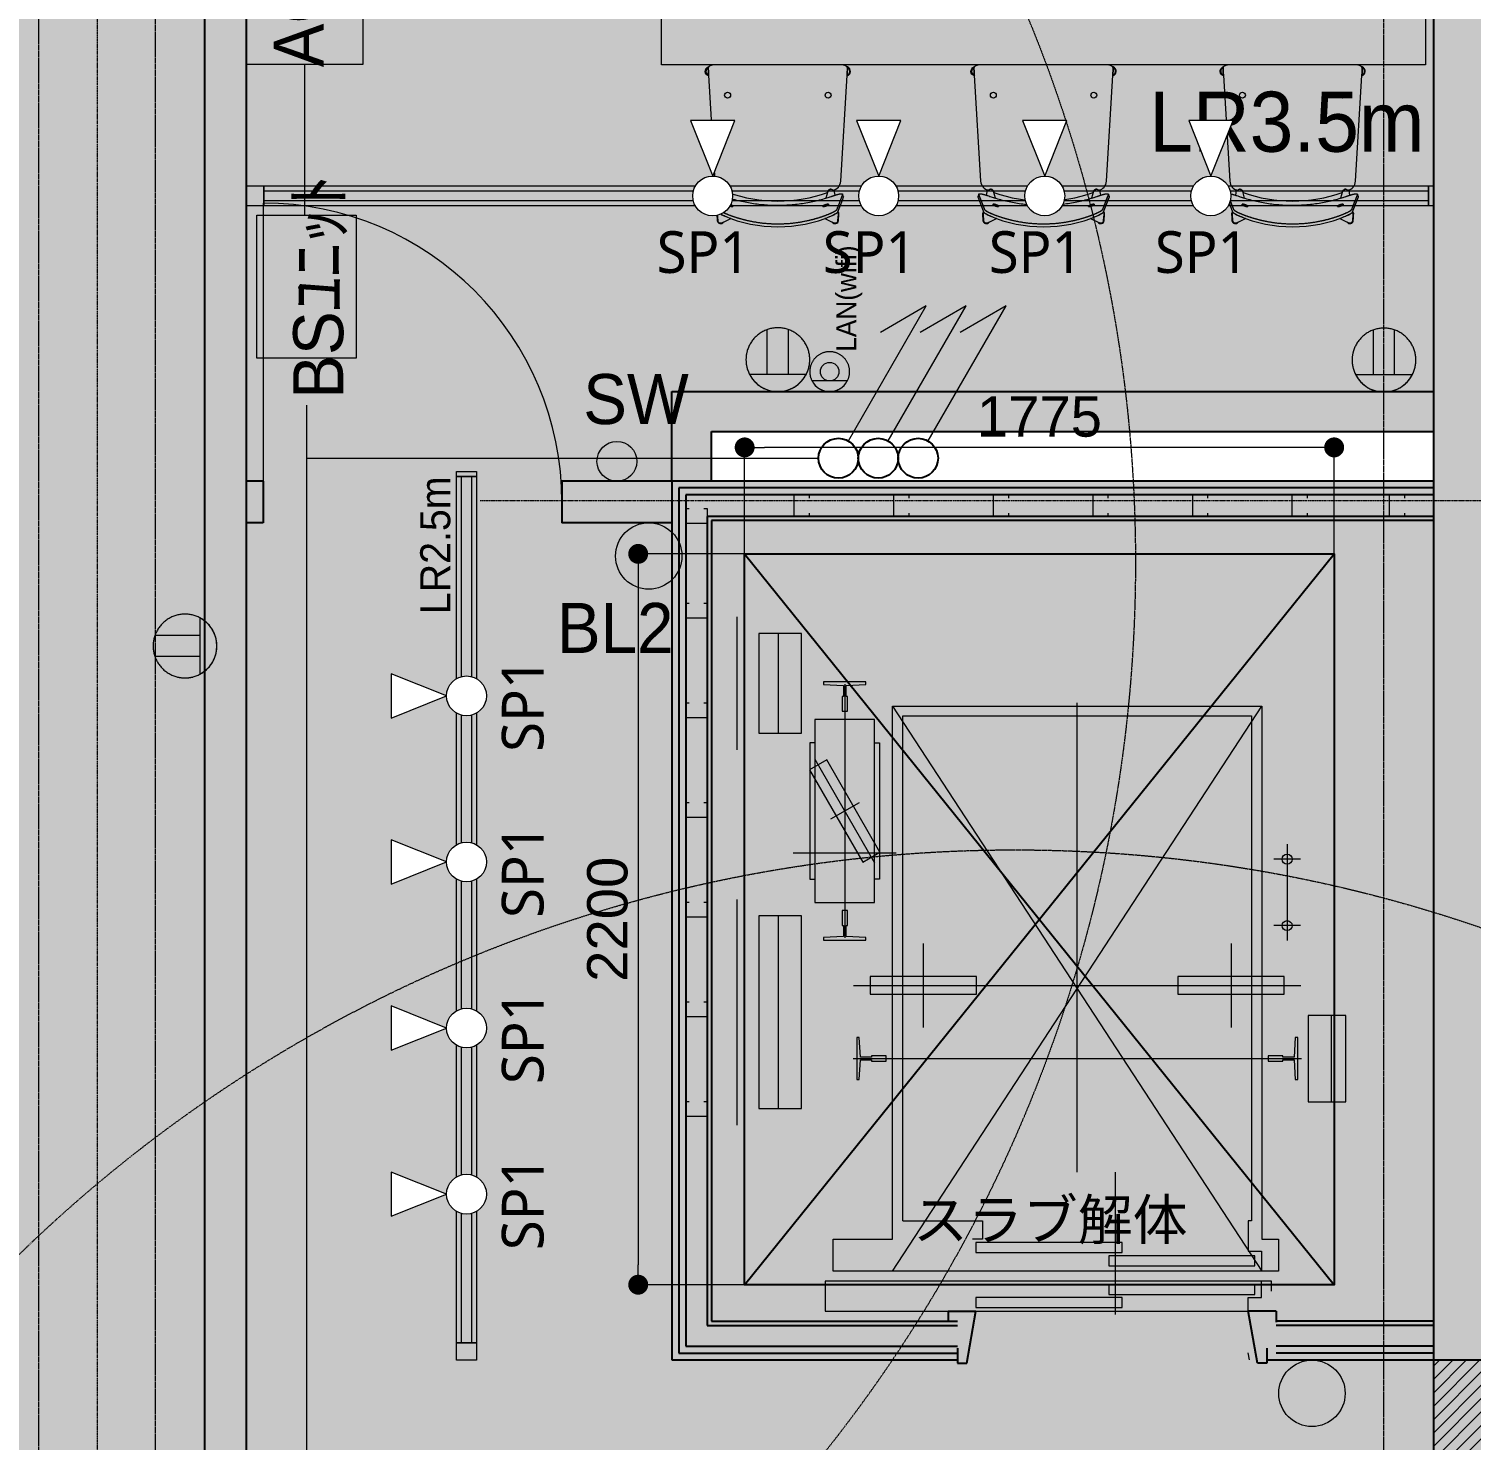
# Model space of a CAD drawing. Header units: millimetres. Extents: x -376000 to 292178, y -193032 to 188048.
# Drawn here: x -107236 to -102893, y 64933 to 69181 of the extents above; entities that cross this region are included whole.
import ezdxf

# ---------------------------------------------------------------- set-up
doc = ezdxf.new("R2010")
doc.units = ezdxf.units.MM
doc.header["$PDMODE"] = 1
doc.header["$PDSIZE"] = -2
for name, pattern in [('VW-01 短破線', [2.116125, 1.058062, -1.058062]), ('ラインタイプ-1', [2.116531, 1.058062, -1.058469]), ('ラインタイプ-28', [1.058161, 0.705383, -0.352778]), ('ラインタイプ-6', [5.291531, 3.175, -1.058062, 0.352704, -0.705764])]:
    doc.linetypes.add(name, pattern=pattern)
for name, color, linetype, lineweight in [('00_一般', 7, 'Continuous', 5), ('07_文字・記号', 7, 'Continuous', 9), ('_塗（エリア） (2D)', 7, 'Continuous', 5), ('_塗（壁） (2D)', 7, 'Continuous', 5), ('_天井プロット (2D)', 7, 'Continuous', 5), ('_平面図(既存部) (2D)', 7, 'Continuous', 5), ('_平面図（新設） (2D)', 7, 'Continuous', 5), ('_梁 (2D)', 7, 'Continuous', 5), ('_給排水ガス (2D)', 7, 'Continuous', 5), ('_解体部 (2D)', 7, 'Continuous', 5), ('一般', 7, 'Continuous', 5), ('寸法', 7, 'Continuous', 5)]:
    doc.layers.add(name, color=color, linetype=linetype, lineweight=lineweight)
for name, color, linetype, lineweight, true_color in [('02_0.25', 1, 'Continuous', 25, 0xff0000), ('03_0.15', 7, 'Continuous', 15, 0x990099), ('04_0.10', 7, 'Continuous', 9, 0x0099ff), ('05_0.05点線', 9, 'ラインタイプ-28', 5, 0x808080), ('06一点鎖線', 7, 'ラインタイプ-6', 9, 0x9999ff), ('08_ハッチ・色', 7, 'Continuous', 5, 0x888888), ('什器', 1, 'Continuous', 5, 0xff0000)]:
    doc.layers.add(name, color=color, linetype=linetype, lineweight=lineweight, true_color=true_color)
doc.styles.add('Helvetica', font='')
doc.styles.add('Hiragino Sans W3', font='', dxfattribs={"bigfont": 'Hiragino Sans W3'})
doc.styles.add('Yu Gothic UI (bold)', font='Yu Gothic UI.ttf')
doc.styles.add('ＭＳ Ｐゴシック', font='MS PGothic.ttf')
doc.styles.get('Helvetica').set_extended_font_data('Helvetica')
doc.styles.get('Hiragino Sans W3').set_extended_font_data('Hiragino Sans W3')
doc.dimstyles.new('RGT', dxfattribs={"dimtxt": 161.781684, "dimasz": 0.999939, "dimexe": 0, "dimexo": 1, "dimgap": 0.5, "dimtad": 1, "dimdsep": 46, "dimtxsty": 'Hiragino Sans W3', "dimblk": 'DOT', "dimblk1": 'DOT', "dimblk2": 'DOT', "dimcen": 0, "dimazin": 0, "dimtfac": 1, "dimtix": 1, "dimtmove": 0, "dimatfit": 0, "dimldrblk": 'VW_FILLEDARROW', "dimfxl": 1, "dimfrac": 2, "dimtolj": 1, "dimarcsym": 0})

# ---------------------------------------------------------------- blocks, each defined once
blk = doc.blocks.new('給排水ガス (2D)')
at = {"layer": '02_0.25'}
for centre in [(-104798, 67889), (-104678, 67889), (-104558, 67889)]:
    blk.add_circle(centre, 60, dxfattribs=at)
at = {"layer": '04_0.10'}
for p, q in [((-104768, 67941), (-104533.3, 68347.6)), ((-104533.3, 68347.6), (-104671.6, 68267.7)), ((-104648, 67941), (-104413.3, 68347.6)), ((-104413.3, 68347.6), (-104551.6, 68267.7)), ((-104528, 67941), (-104293.3, 68347.6)), ((-104293.3, 68347.6), (-104431.6, 68267.7))]:
    blk.add_line(p, q, dxfattribs=at)
at = {"layer": '07_文字・記号', "color": 5, "lineweight": 18, "true_color": 0x0000ff}
for p, q in [((-106405.2, 69074.2), (-106405.2, 68620.3)), ((-106399.5, 68048.2), (-106399.5, 63461.8)), ((-106399.5, 68048.2), (-106399.5, 63461.8)), ((-106399.5, 67889), (-104858, 67889))]:
    blk.add_line(p, q, dxfattribs=at)
blk = doc.blocks.new('塗（エリア） (2D)')
at = {"layer": '08_ハッチ・色', "linetype": 'Continuous', "lineweight": 0, "true_color": 0x98d8ff, "transparency": 33554559}
blk.add_hatch(color=141, dxfattribs=at).paths.add_polyline_path([(-110968.1, 71073.6), (-106642.7, 71073.6), (-106642.7, 63568.6), (-110968.1, 63568.6)])
at = {"layer": '08_ハッチ・色', "linetype": 'Continuous', "lineweight": 0, "true_color": 0x74ff63, "transparency": 33554559}
blk.add_hatch(color=91, dxfattribs=at).paths.add_polyline_path([(-106642.7, 67761.5), (-106642.7, 71073.6), (-102930.2, 71073.6), (-102930.2, 68029.5), (-105239.7, 68029.5), (-105240, 67761.5)])
at = {"layer": '08_ハッチ・色', "linetype": 'Continuous', "lineweight": 0, "true_color": 0xbbbbbb, "transparency": 33554559}
for points in [[(-102930.2, 71048.6), (-99930.2, 71048.6), (-99930.2, 65248.6), (-102930.2, 65248.6)], [(-105240, 67761.5), (-102930.2, 67761.5), (-102930.2, 65248.6), (-105240, 65248.6)]]:
    blk.add_hatch(color=9, dxfattribs=at).paths.add_polyline_path(points)
at = {"layer": '08_ハッチ・色', "linetype": 'Continuous', "lineweight": 0, "true_color": 0xd9d2ae, "transparency": 33554559}
blk.add_hatch(color=9, dxfattribs=at).paths.add_polyline_path([(-126530.2, 63586.1), (-126530.2, 63586.1), (-126530.2, 65248.6), (-124930.2, 65248.6), (-124930.2, 63568.6), (-106642.7, 63568.6), (-106642.7, 67761.5), (-105240, 67761.5), (-105240, 65248.6), (-101330.2, 65248.6), (-99930.2, 65248.6), (-99930.2, 63448.6), (-99930.2, 61723.6), (-126530.2, 61723.6)])
blk = doc.blocks.new('グループ-290')
at = {"layer": '08_ハッチ・色', "color": 160}
for points in [[(-103005.2, 67819.5), (-105299.7, 67819.5), (-103005.2, 67701), (-105299.7, 67701)], [(-105299.7, 67701), (-105299.7, 65291), (-105180.2, 67701), (-105180.2, 65291)], [(-104413.8, 65175), (-105296.2, 65175), (-104385, 65291), (-105296.2, 65291)], [(-103535.6, 65174.6), (-103005.2, 65174), (-103560.8, 65291.5), (-103005.2, 65290.9)]]:
    blk.add_solid(points, dxfattribs=at)
blk = doc.blocks.new('塗（壁） (2D)')
at = {"layer": '02_0.25', "linetype": 'Continuous', "lineweight": 0, "true_color": 0xaaaaaa}
blk.add_hatch(color=253, dxfattribs=at).paths.add_polyline_path([(-104185.3, 70973.6), (-104185.2, 71173.6), (-102455.2, 71173.6), (-102455.2, 70713.6), (-102855.2, 70313.6), (-102855.2, 65173.6), (-103005.2, 65173.6), (-103005.2, 70973.6)])
at = {"layer": '08_ハッチ・色', "linetype": 'Continuous', "lineweight": 0}
blk.add_hatch(color=120, dxfattribs=at).paths.add_polyline_path([(-106705.2, 70973.6), (-106580.2, 70973.6), (-106580.2, 63523.6), (-106705.2, 63523.6)])
at = {"layer": '08_ハッチ・色', "color": 141}
for points in [[(-105299.7, 67819.5), (-105179.7, 67819.5), (-105299.7, 68089.5), (-105179.7, 68089.5)], [(-105180.2, 68089.5), (-105180.2, 67969.5), (-103005.2, 68089.5), (-103005.2, 67969.5)], [(-106530.2, 67694.5), (-106530.2, 67819.5), (-106580.2, 67694.5), (-106580.2, 67819.5)], [(-105299.7, 67694.5), (-105299.7, 67819.5), (-105630.2, 67694.5), (-105630.2, 67819.5)]]:
    blk.add_solid(points, dxfattribs=at)
at = {"layer": '08_ハッチ・色', "color": 7}
blk.add_blockref('グループ-290', (0, 0), dxfattribs=at)
blk = doc.blocks.new('平面図(既存部) (2D)')
at = {"layer": '02_0.25'}
for p, q in [((-103005.237, 65173.559), (-103005.237, 70973.559)), ((-102855.237, 65173.559), (-103005.237, 65173.559))]:
    blk.add_line(p, q, dxfattribs=at)
at = {"layer": '06一点鎖線'}
blk.add_line((-107030.237, 72935.684), (-107030.237, 54935.684), dxfattribs=at)
blk = doc.blocks.new('_Dot')
at = {"color": 0, "linetype": 'ByBlock', "lineweight": -2}
blk.add_line((-0.5, 0), (-1, 0), dxfattribs=at)
at = {"color": 0, "linetype": 'ByBlock', "const_width": 0.5}
blk.add_lwpolyline([(-0.25, 0, 1), (0.25, 0, 1)], format="xyb", close=True, dxfattribs=at)
blk = doc.blocks.new('*D251')
at = {"layer": 'Defpoints', "color": 0}
for p in [(-105080.2, 67921.5), (-105080.2, 67601), (-103305.2, 67601)]:
    blk.add_point(p, dxfattribs=at)
at = {"layer": '寸法', "color": 0, "lineweight": -2}
for p, q in [((-105080.2, 67602), (-105080.2, 67921.5)), ((-103365.2, 67921.5), (-105020.2, 67921.5)), ((-103305.2, 67602), (-103305.2, 67921.5))]:
    blk.add_line(p, q, dxfattribs=at)
at = {"layer": '寸法', "color": 0, "lineweight": -2, "xscale": 59.99633789062499, "yscale": 59.99633789062499, "zscale": 59.99633789062499, "rotation": 180}
blk.add_blockref('_Dot', (-105080.2, 67921.5), dxfattribs=at)
at = {"layer": '寸法', "color": 0, "lineweight": -2, "xscale": 59.99633789062499, "yscale": 59.99633789062499, "zscale": 59.99633789062499}
blk.add_blockref('_Dot', (-103305.2, 67921.5), dxfattribs=at)
at = {"layer": '寸法', "color": 0, "insert": (-104192.7, 68013.6), "char_height": 121.27, "attachment_point": 5, "style": 'Helvetica'}
blk.add_mtext('\\A1;1775', dxfattribs=at)
blk = doc.blocks.new('VW_FILLEDARROW')
at = {"color": 0, "linetype": 'Continuous', "lineweight": 5, "transparency": 16777216, "flags": 128}
blk.add_lwpolyline([(-161.333, 43.229), (0, 0), (-161.333, -43.229)], close=True, dxfattribs=at)
blk = doc.blocks.new('*D252')
at = {"layer": 'Defpoints', "color": 0}
for p in [(-105080.2, 67601), (-105400.7, 65401), (-105080.2, 65401)]:
    blk.add_point(p, dxfattribs=at)
at = {"layer": '寸法', "color": 0, "lineweight": -2}
for p, q in [((-105081.2, 67601), (-105400.7, 67601)), ((-105400.7, 67541), (-105400.7, 65461)), ((-105081.2, 65401), (-105400.7, 65401))]:
    blk.add_line(p, q, dxfattribs=at)
at = {"layer": '寸法', "color": 0, "lineweight": -2, "xscale": 59.99633789062499, "yscale": 59.99633789062499, "zscale": 59.99633789062499}
for p, rotation in [((-105400.7, 67601), 90), ((-105400.7, 65401), 270)]:
    blk.add_blockref('_Dot', p, dxfattribs=dict(at, rotation=rotation))
at = {"layer": '寸法', "color": 0, "insert": (-105493, 66501), "char_height": 121.27, "attachment_point": 5, "rotation": 90, "style": 'Helvetica'}
blk.add_mtext('\\A1;2200', dxfattribs=at)
blk = doc.blocks.new('グループ-474')
at = {"layer": '04_0.10'}
blk.add_line((-106530.2, 68657), (-106530.2, 67757), dxfattribs=at)
blk.add_arc((-106530.2, 67757), 900, 0, 90, dxfattribs=at)
blk = doc.blocks.new('グループ-475')
at = {"layer": '04_0.10', "flags": 128}
for points in [[(161.6, 207.9, 0.200076), (-161.6, 207.9, 0.023991), (-171.9, 202.9), (-171.9, 202.9, 0.061295), (-178.8, 197.9), (-178.8, 197.9, 0.12459), (-180.6, 195.1), (-194.2, 160.6), (-198.1, 150.5, 0.182214), (-198.1, 149.3), (-195.1, 142.8), (-178.2, 185.9), (-177.1, 188.7, -0.078146), (-176.2, 190.1, -0.04244), (-174.4, 191.8, -0.02741), (-171.4, 194.1, -0.022324), (-167, 196.7, -0.014304), (-163, 198.7, -0.01212), (-157.6, 201, -0.02333), (-120.7, 214.3, -0.02527), (-79.8, 224.6, -0.050548), (0, 232.4), (0, 232.4), (0, 232.4, -0.050548), (79.8, 224.6, -0.02527), (120.7, 214.3, -0.02333), (157.6, 201, -0.01212), (163, 198.7, -0.014304), (167, 196.7, -0.022324), (171.4, 194.1, -0.02741), (174.4, 191.8, -0.04244), (176.2, 190.1, -0.078146), (177.1, 188.7), (178.2, 185.9), (195.1, 142.8), (198.1, 149.3, 0.182214), (198.1, 150.5), (194.2, 160.6), (180.6, 195.1, 0.12459), (178.8, 197.9, 0.061295), (171.9, 202.9, 0.023991), (161.6, 207.9)], [(0, -247.5), (184.4, -247.5), (185, -247.5), (186.4, -247.5, 0.047973), (196.4, -246.4, 0.087447), (205.7, -243.3, 0.169024), (209.3, -239.4, 0.113499), (209.6, -235.9, -0.000786), (209, -224.1), (208.5, -216.1), (189.4, 103.4, 0.312257), (166.2, 131.2, -0.291651), (157.2, 127.7, -0.291651), (150.1, 134.4), (149.3, 137.5, 0.084378), (0, 162.9, 0.084378), (-149.3, 137.5), (-150.1, 134.4, -0.291651), (-157.2, 127.7, -0.291651), (-166.2, 131.2, 0.312257), (-189.4, 103.4), (-208.5, -216.1), (-209, -224.1), (-209, -224.1, -0.000786), (-209.6, -235.9), (-209.6, -235.9, 0.113499), (-209.3, -239.4, 0.169024), (-205.7, -243.3, 0.087447), (-196.4, -246.4, 0.047973), (-186.4, -247.5), (-185, -247.5)], [(-160.2, -155.8, -0.414214), (-151.2, -146.8, -0.414214), (-142.3, -155.8, -0.414214), (-151.2, -164.7, -0.414214)], [(142.3, -155.8, -0.414214), (151.2, -146.8, -0.414214), (160.2, -155.8, -0.414214), (151.2, -164.7, -0.414214)]]:
    blk.add_lwpolyline(points, format="xyb", close=True, dxfattribs=at)
at = {"layer": '04_0.10'}
blk.add_rational_spline([(-194.7, 142), (-194.7, 141.9), (-194.6, 141.8), (-194.2, 141.4), (-193.7, 141.3), (-192.7, 141), (-191.6, 141), (-189.8, 141), (-188, 141.2), (-181.3, 142.3), (-174.9, 144.4), (-167.2, 146.8), (-159.6, 149.4), (0, 203.1), (159.6, 149.4), (167.2, 146.8), (174.9, 144.4), (181.3, 142.3), (188, 141.2), (189.8, 141), (191.6, 141), (192.7, 141), (193.7, 141.3), (194.2, 141.4), (194.6, 141.8), (194.7, 141.9), (194.7, 142), (194.9, 142.4), (195.1, 142.8), (186.6, 164.4), (178.2, 185.9), (177.6, 187.3), (177.1, 188.7), (176.8, 189.5), (176.2, 190.1), (175.4, 191), (174.4, 191.8), (173, 193), (171.4, 194.1), (169.3, 195.5), (167, 196.7), (165, 197.8), (163, 198.7), (160.3, 200), (157.6, 201), (139.5, 208.5), (120.7, 214.3), (100.5, 220.5), (79.8, 224.6), (40.3, 232.5), (0, 232.4), (-40.3, 232.5), (-79.8, 224.6), (-100.5, 220.5), (-120.7, 214.3), (-139.5, 208.5), (-157.6, 201), (-160.3, 200), (-163, 198.7), (-165, 197.8), (-167, 196.7), (-169.3, 195.5), (-171.4, 194.1), (-173, 193), (-174.4, 191.8), (-175.4, 191), (-176.2, 190.1), (-176.8, 189.5), (-177.1, 188.7), (-177.6, 187.3), (-178.2, 185.9), (-186.6, 164.4), (-195.1, 142.8), (-194.9, 142.4), (-194.7, 142)], [1, 0.987825928512, 1, 0.97986614498, 1, 0.989358035677, 1, 0.99735376588, 1, 0.996714438702, 1, 0.999946519745, 1, 0.947692560128, 1, 0.999946519745, 1, 0.996714438702, 1, 0.99735376588, 1, 0.989358035677, 1, 0.97986614498, 1, 0.987825928512, 1, 1, 1, 1, 1, 1, 1, 0.987860534512, 1, 0.996404122048, 1, 0.99849853769, 1, 0.999003774003, 1, 0.999590866625, 1, 0.999706275757, 1, 0.99891198391, 1, 0.998723642503, 1, 0.994902848998, 1, 0.994902848998, 1, 0.998723642503, 1, 0.99891198391, 1, 0.999706275757, 1, 0.999590866625, 1, 0.999003774003, 1, 0.99849853769, 1, 0.996404122048, 1, 0.987860534512, 1, 1, 1, 1, 1, 1, 1], degree=2, knots=[0, 0, 0, 0.000312, 0.000312, 0.001484, 0.001484, 0.003913, 0.003913, 0.00819, 0.00819, 0.023742, 0.023742, 0.042412, 0.042412, 0.41243, 0.41243, 0.431101, 0.431101, 0.446652, 0.446652, 0.45093, 0.45093, 0.453358, 0.453358, 0.45453, 0.45453, 0.454842, 0.454842, 0.455845, 0.455845, 0.509539, 0.509539, 0.51304, 0.51304, 0.514874, 0.514874, 0.517828, 0.517828, 0.52219, 0.52219, 0.528085, 0.528085, 0.53337, 0.53337, 0.540086, 0.540086, 0.585622, 0.585622, 0.634505, 0.634505, 0.727421, 0.727421, 0.820337, 0.820337, 0.86922, 0.86922, 0.914756, 0.914756, 0.921473, 0.921473, 0.926757, 0.926757, 0.932652, 0.932652, 0.937015, 0.937015, 0.939968, 0.939968, 0.941803, 0.941803, 0.945303, 0.945303, 0.998997, 0.998997, 1, 1, 1], dxfattribs=at)
for points in [[(-148.6, 176.2), (-146.7, 177.1), (-142.1, 178.6), (-138, 179.4), (-135.4, 179.3), (-135.1, 178.3), (-137, 176.6), (-140.8, 174.8), (-145.4, 173.3), (-149.5, 172.5), (-152.1, 172.6), (-152.4, 173.6), (-150.5, 175.3), (-148.6, 176.2)], [(151.4, 174.5), (152.4, 173.6), (152.1, 172.6), (149.5, 172.5), (145.4, 173.3), (140.8, 174.8), (137, 176.6), (135.1, 178.3), (135.4, 179.3), (138, 179.4), (142.1, 178.6), (146.7, 177.1), (150.5, 175.3), (151.4, 174.5)]]:
    blk.add_open_spline(points, degree=2, dxfattribs=at)
blk.add_point((0, 0), dxfattribs=at)
blk = doc.blocks.new('グループ-476')
at = {"layer": '04_0.10', "flags": 128}
for points in [[(-163.7, 226.3, 0.318902), (-174.9, 230.5, 0.318726), (-182.6, 221.3), (-183, 215.4), (-183.4, 209.5, 0.008176), (-183.9, 201.9, 0.179741), (-181.2, 195.7), (-181.2, 195.7, -0.001946), (-182.1, 200.9, -0.062958), (-182.3, 203.3), (-181, 221, -0.251613), (-176.5, 228.2, -0.251613), (-168, 228.4)], [(183, 215.4), (182.6, 221.3, 0.318726), (174.9, 230.5, 0.318902), (163.7, 226.3), (168, 228.4, -0.251613), (176.5, 228.2, -0.251613), (181, 221), (182.3, 203.3), (182.3, 203.3, -0.062958), (182.1, 200.9), (182.1, 200.9), (182.1, 200.9, -0.001946), (181.2, 195.7, 0.179741), (183.9, 201.9, 0.008176), (183.4, 209.5)], [(-208.2, -241.2, -0.065696), (-209.3, -239.4, -0.0366), (-209.6, -238.3, -0.306892), (-216.6, -226.8, -0.306892), (-208.5, -216), (-208.4, -214.1, 0.320517), (-218.6, -226.8, 0.320517), (-209.8, -240.6, 0.026152), (-208.2, -241.2)], [(208.2, -241.2, 0.065696), (209.3, -239.4, 0.0366), (209.6, -238.3, 0.306892), (216.6, -226.8, 0.306892), (208.5, -216), (208.4, -214.1, -0.320517), (218.6, -226.8, -0.320517), (209.8, -240.6, -0.026152), (208.2, -241.2)]]:
    blk.add_lwpolyline(points, format="xyb", close=True, dxfattribs=at)
at = {"layer": '04_0.10'}
blk.add_point((0, 0), dxfattribs=at)
blk = doc.blocks.new('グループ-477')
at = {"layer": '04_0.10', "flags": 128}
for points in [[(-157.7, 150, -0.005004), (-172.5, 145.2), (-172.5, 145.2), (-169.9, 129.9, -0.030854), (-166.2, 131.2, 0.281937), (-157.5, 127.6, 0.281937), (-150.3, 133.8), (-144.6, 154.2, 0.006899), (-157.7, 150)], [(172.5, 145.2, -0.005004), (157.7, 150, 0.006899), (144.6, 154.2), (150.3, 133.8, 0.281937), (157.5, 127.6, 0.281937), (166.2, 131.2, -0.030854), (169.9, 129.9)]]:
    blk.add_lwpolyline(points, format="xyb", close=True, dxfattribs=at)
at = {"layer": '04_0.10'}
blk.add_point((0, 0), dxfattribs=at)
blk = doc.blocks.new('グループ-478')
at = {"layer": '04_0.10', "flags": 128}
for points in [[(-158.7, 209.1, -0.010844), (-141.7, 215.6), (-168, 228.4, 0.251613), (-176.5, 228.2, 0.251613), (-181, 221), (-182.3, 203.3), (-182.3, 203.3, 0.062958), (-182.1, 200.9), (-182.1, 200.9), (-182.1, 200.9, 0.002492), (-181, 194.2), (-181, 194.2), (-180.6, 195.1, -0.12459), (-178.8, 197.9, -0.061295), (-171.9, 202.9, -0.030625), (-158.7, 209.1)], [(181, 194.2), (181, 194.2, 0.002492), (182.1, 200.9), (182.1, 200.9), (182.1, 200.9, 0.062958), (182.3, 203.3), (182.3, 203.3), (181, 221, 0.251613), (176.5, 228.2, 0.251613), (168, 228.4), (141.7, 215.6, -0.010844), (158.7, 209.1, -0.030625), (171.9, 202.9, -0.061295), (178.8, 197.9, -0.12459), (180.6, 195.1)], [(-208.5, -216.1), (-208.5, -216, 0.306892), (-216.6, -226.8, 0.306892), (-209.6, -238.3, -0.076581), (-209.6, -235.9, 0.000786), (-209, -224.1)], [(209.6, -238.3, 0.306892), (216.6, -226.8, 0.306892), (208.5, -216), (208.5, -216.1), (209, -224.1, 0.000786), (209.6, -235.9, -0.076581), (209.6, -238.3)]]:
    blk.add_lwpolyline(points, format="xyb", close=True, dxfattribs=at)
at = {"layer": '04_0.10'}
blk.add_point((0, 0), dxfattribs=at)
blk = doc.blocks.new('グループ-479')
at = {"layer": '04_0.10', "flags": 128}
for points in [[(-160.2, -155.8, -0.414214), (-151.2, -146.8, -0.414214), (-142.3, -155.8, -0.414214), (-151.2, -164.7, -0.414214)], [(142.3, -155.8, -0.414214), (151.2, -146.8, -0.414214), (160.2, -155.8, -0.414214), (151.2, -164.7, -0.414214)]]:
    blk.add_lwpolyline(points, format="xyb", close=True, dxfattribs=at)
at = {"layer": '04_0.10'}
for points in [[(-148.6, 176.2), (-150.5, 175.3), (-152.4, 173.6), (-152.1, 172.6), (-149.5, 172.5), (-145.4, 173.3), (-140.8, 174.8), (-137, 176.6), (-135.1, 178.3), (-135.4, 179.3), (-138, 179.4), (-142.1, 178.6), (-146.7, 177.1), (-148.6, 176.2)], [(147.5, 172.9), (149.5, 172.5), (152.1, 172.6), (152.4, 173.6), (150.5, 175.3), (146.7, 177.1), (142.1, 178.6), (138, 179.4), (135.4, 179.3), (135.1, 178.3), (137, 176.6), (140.8, 174.8), (145.4, 173.3), (147.5, 172.9)]]:
    blk.add_open_spline(points, degree=2, dxfattribs=at)
blk.add_point((0, 0), dxfattribs=at)
blk = doc.blocks.new('STANDARD')
at = {"layer": '04_0.10'}
for name in ['グループ-476', 'グループ-478', 'グループ-475', 'グループ-479', 'グループ-477']:
    blk.add_blockref(name, (0, 0), dxfattribs=at)
blk = doc.blocks.new('グループ-115')
at = {"layer": '04_0.10'}
for p, q in [((-608.7, 691.5), (-608.7, 291.5)), ((-483.7, 641.9), (-483.7, 341.9))]:
    blk.add_line(p, q, dxfattribs=at)
at = {"layer": '04_0.10', "flags": 128}
blk.add_lwpolyline([(-542.2, 341.9), (-413.7, 341.9), (-413.7, 641.9), (-542.2, 641.9)], close=True, dxfattribs=at)
blk = doc.blocks.new('グループ-116')
at = {"layer": '04_0.10'}
for p, q in [((-283.7, 489.5), (-283.7, -274.5)), ((-139.7, -1277.5), (972.3, 423.5)), ((-139.7, 423.5), (972.3, -1277.5)), ((416.3, -979.5), (416.3, 433.5)), ((-373.7, 263.4), (-193.7, -48.4)), ((-240.4, 132.5), (-327, 82.5)), ((1048.3, 7.5), (1048.3, -282.5)), ((1088.3, -37.5), (1008.3, -37.5)), ((1088.3, -237.5), (1008.3, -237.5)), ((-47.2, -291), (-47.2, -544)), ((879.8, -291), (879.8, -544)), ((-257.2, -417.5), (1089.8, -417.5)), ((-258.7, -637.5), (1091.3, -637.5)), ((531.3, -1408.5), (531.3, -979.5)), ((-483.7, -1317.5), (-342.7, -1317.5)), ((1001.3, -1317.5), (1181.3, -1317.5))]:
    blk.add_line(p, q, dxfattribs=at)
at = {"layer": '04_0.10', "flags": 128}
for points in [[(-279.7, 452), (-279.7, 485.3), (-220.2, 488.5), (-220.2, 496.4), (-347.2, 496.4), (-347.2, 488.5), (-287.7, 485.3), (-287.7, 452), (-291.6, 452), (-291.6, 407.5), (-275.7, 407.5), (-275.7, 452)], [(-318.7, -1277.5), (-318.7, -1181.5), (-139.7, -1181.5), (-139.7, 423.5), (972.3, 423.5), (972.3, -1181.5), (1022.3, -1181.5), (1022.3, -1277.5)], [(-373.7, 382.5), (-373.7, -167.5), (-193.7, -167.5), (-193.7, 382.5)], [(-389.6, 231.1), (-229.6, -46.1), (-177.7, -16.1), (-337.7, 261.1)], [(-287.7, -237), (-287.7, -270.3), (-347.2, -273.5), (-347.2, -281.4), (-220.2, -281.4), (-220.2, -273.5), (-279.7, -270.3), (-279.7, -237), (-275.7, -237), (-275.7, -192.5), (-291.6, -192.5), (-291.6, -237)], [(-207.2, -391), (-207.2, -444), (112.8, -444), (112.8, -391)], [(719.8, -391), (719.8, -444), (1039.8, -444), (1039.8, -391)], [(-203.2, -633.5), (-236.5, -633.5), (-239.7, -574), (-247.6, -574), (-247.6, -701), (-239.7, -701), (-236.5, -641.5), (-203.2, -641.5), (-203.2, -645.4), (-158.7, -645.4), (-158.7, -629.6), (-203.2, -629.6)], [(1035.8, -641.5), (1069.1, -641.5), (1072.3, -701), (1080.2, -701), (1080.2, -574), (1072.3, -574), (1069.1, -633.5), (1035.8, -633.5), (1035.8, -629.6), (991.3, -629.6), (991.3, -645.4), (1035.8, -645.4)], [(111.3, -1191.5), (111.3, -1221.5), (551.3, -1221.5), (551.3, -1191.5)], [(511.3, -1231.5), (511.3, -1261.5), (951.3, -1261.5), (951.3, -1231.5)], [(511.3, -1317.5), (511.3, -1347.5), (951.3, -1347.5), (951.3, -1317.5)], [(111.3, -1357.5), (111.3, -1387.5), (551.3, -1387.5), (551.3, -1357.5)]]:
    blk.add_lwpolyline(points, close=True, dxfattribs=at)
for points in [[(-108.7, -1126.5), (-108.7, 393.5), (941.3, 393.5), (941.3, -1126.5)], [(-373.7, 312.5), (-388.7, 312.5), (-388.7, -97.5), (-373.7, -97.5)], [(-193.7, 312.5), (-178.7, 312.5), (-178.7, -97.5), (-193.7, -97.5)], [(-108.7, -1126.5), (131.3, -1126.5), (131.3, -1126.5), (131.3, -1181.5), (101.3, -1181.5)], [(941.3, -1126.5), (931.3, -1126.5), (931.3, -1217.5), (971.3, -1217.5), (971.3, -1277.5)], [(1001.3, -1337.5), (1001.3, -1307.5), (-342.7, -1307.5), (-342.7, -1398.5), (931.3, -1398.5), (931.3, -1357.5), (971.3, -1357.5), (971.3, -1307.5)]]:
    blk.add_lwpolyline(points, dxfattribs=at)
at = {"layer": '04_0.10'}
for centre in [(1048.3, -37.5), (1048.3, -237.5)]:
    blk.add_circle(centre, 15, dxfattribs=at)
blk = doc.blocks.new('グループ-117')
at = {"layer": '00_一般'}
blk.add_line((935, -1544.5), (931.3, -1523.6), dxfattribs=at)
at = {"layer": '04_0.10'}
for p, q in [((-438.7, -18.5), (-128.7, -18.5)), ((-608.7, -158.5), (-608.7, -838.5)), ((-483.7, -209.1), (-483.7, -789.1)), ((1181.3, -508.1), (1181.3, -768.1)), ((-608.7, -1428.1), (-483.7, -1428.1))]:
    blk.add_line(p, q, dxfattribs=at)
at = {"layer": '04_0.10', "flags": 128}
for points in [[(-542.2, -208.1), (-542.2, -788.1), (-413.7, -788.1), (-413.7, -208.1)], [(1111.3, -508.1), (1111.3, -768.1), (1224.8, -768.1), (1224.8, -508.1)]]:
    blk.add_lwpolyline(points, close=True, dxfattribs=at)
at = {"layer": '04_0.10'}
for name in ['グループ-115', 'グループ-116']:
    blk.add_blockref(name, (0, 0), dxfattribs=at)
blk = doc.blocks.new('シンボル-9 (2D)')
at = {"layer": '02_0.25'}
for p, q in [((1490, 1100), (-804.5, 1100)), ((-804.5, 1100), (-804.5, -1544.5)), ((1490, 1080), (-783.5, 1080)), ((-783.5, 1080), (-783.5, -1524.5)), ((1490, 1059), (-762.5, 1059)), ((-762.5, 1059), (-762.5, -1503.5)), ((1490, 994), (-697.5, 994)), ((-697.5, 994), (-697.5, -1441)), ((1490, 981.5), (-685, 981.5)), ((-685, 981.5), (-685, -1428.5)), ((-685, -1428.5), (55.8, -1428.5)), ((27.3, -1398.5), (111.3, -1398.5)), ((27.3, -1398.5), (27.3, -1431.3)), ((83.8, -1554.5), (111.3, -1398.5)), ((959, -1554.5), (931.3, -1397.6)), ((1015.6, -1398.5), (931.5, -1398.5)), ((1015.6, -1398.5), (1015.6, -1431.3)), ((1490, -1428.5), (1015.6, -1428.5)), ((-697.5, -1441), (55.8, -1441)), ((1490, -1441), (1015.6, -1441)), ((-762.5, -1503.5), (55.8, -1503.5)), ((55.8, -1509.6), (55.8, -1554.5)), ((987.1, -1509.6), (987.1, -1554.5)), ((1490, -1503.5), (1015.6, -1503.5)), ((-804.5, -1544.5), (55.8, -1544.5)), ((-783.5, -1524.5), (55.8, -1524.5)), ((55.8, -1554.5), (83.8, -1554.5)), ((987.1, -1554.5), (959, -1554.5)), ((1490, -1545.5), (987.1, -1545.5)), ((1490, -1524.5), (1015.6, -1524.5))]:
    blk.add_line(p, q, dxfattribs=at)
at = {"layer": '03_0.15', "flags": 128}
for points in [[(-391, 1004), (-391, 994), (-436, 994), (-436, 1059), (-391, 1059), (-391, 1049)], [(-91, 1004), (-91, 994), (-136, 994), (-136, 1059), (-91, 1059), (-91, 1049)], [(209, 1004), (209, 994), (164, 994), (164, 1059), (209, 1059), (209, 1049)], [(509, 1004), (509, 994), (464, 994), (464, 1059), (509, 1059), (509, 1049)], [(809, 1004), (809, 994), (764, 994), (764, 1059), (809, 1059), (809, 1049)], [(1109, 1004), (1109, 994), (1064, 994), (1064, 1059), (1109, 1059), (1109, 1049)], [(1402, 1004), (1402, 994), (1357, 994), (1357, 1059), (1402, 1059), (1402, 1049)], [(-707.5, 1018), (-697.5, 1018), (-697.5, 973), (-762.5, 973), (-762.5, 1018), (-752.5, 1018)], [(-707.5, 733), (-697.5, 733), (-697.5, 688), (-762.5, 688), (-762.5, 733), (-752.5, 733)], [(-707.5, 433), (-697.5, 433), (-697.5, 388), (-762.5, 388), (-762.5, 433), (-752.5, 433)], [(-707.5, 133), (-697.5, 133), (-697.5, 88), (-762.5, 88), (-762.5, 133), (-752.5, 133)], [(-707.5, -167), (-697.5, -167), (-697.5, -212), (-762.5, -212), (-762.5, -167), (-752.5, -167)], [(-707.5, -467), (-697.5, -467), (-697.5, -512), (-762.5, -512), (-762.5, -467), (-752.5, -467)], [(-707.5, -767), (-697.5, -767), (-697.5, -812), (-762.5, -812), (-762.5, -767), (-752.5, -767)]]:
    blk.add_lwpolyline(points, dxfattribs=at)
at = {"layer": '04_0.10', "flags": 128}
blk.add_lwpolyline([(-585, 881.5), (1190, 881.5), (1190, -1318.5), (-585, -1318.5)], close=True, dxfattribs=at)
at = {"layer": '06一点鎖線'}
blk.add_line((-1381, 1042), (1819, 1042), dxfattribs=at)
at = {"layer": '04_0.10'}
blk.add_blockref('グループ-117', (0, 0), dxfattribs=at)
blk = doc.blocks.new('平面図（新設） (2D)')
at = {"layer": '02_0.25'}
for p, q in [((-106705.237, 63523.559), (-106705.237, 70973.559)), ((-106580.237, 63523.559), (-106580.237, 70973.559)), ((-105299.737, 68089.531), (-103005.237, 68089.531)), ((-105299.737, 67819.531), (-105299.737, 68089.531)), ((-105180.237, 67969.531), (-103005.237, 67969.531)), ((-105180.237, 67819.531), (-105180.237, 67969.531)), ((-106530.237, 67819.531), (-106580.237, 67819.531)), ((-106530.237, 67819.531), (-106530.237, 67694.531)), ((-105299.737, 67819.531), (-105630.237, 67819.531)), ((-105630.237, 67819.531), (-105630.237, 67694.531)), ((-106530.237, 67694.531), (-106580.237, 67694.531)), ((-105299.737, 67694.531), (-105630.237, 67694.531))]:
    blk.add_line(p, q, dxfattribs=at)
at = {"layer": '07_文字・記号'}
blk.add_point((-104255.237, 66422.124), dxfattribs=at)
at = {"layer": '什器', "color": 140, "true_color": 0x02abea, "flags": 128}
blk.add_lwpolyline([(-105330.237, 69073.559), (-105330.237, 69973.559), (-103030.237, 69973.559), (-103030.237, 69073.559)], close=True, dxfattribs=at)
at = {"layer": '02_0.25', "color": 7}
blk.add_blockref('シンボル-9 (2D)', (-104495.237, 66719.531), dxfattribs=at)
at = {"layer": '04_0.10'}
blk.add_blockref('グループ-474', (0, 0), dxfattribs=at)
at = {"layer": '什器', "rotation": 180}
for p in [(-104980.237, 68826.026), (-104180.237, 68826.026), (-103430.237, 68826.026)]:
    blk.add_blockref('Standard', p, dxfattribs=at)
blk = doc.blocks.new('2口コンセント')
at = {"layer": '07_文字・記号', "linetype": 'Continuous', "lineweight": 0, "true_color": 0x63c3ff}
blk.add_hatch(color=151, dxfattribs=at).paths.add_polyline_path([(96, 0), (95.8, -6.4), (95.2, -12.6), (94.2, -18.8), (92.8, -24.9), (91, -30.8), (88.8, -36.6), (86.2, -42.4), (83.1, -48), (79.8, -53.4), (76.1, -58.5), (72.2, -63.4), (67.9, -67.9), (63.4, -72.2), (58.5, -76.1), (53.4, -79.8), (48, -83.1), (42.4, -86.2), (36.6, -88.8), (30.8, -91), (24.9, -92.8), (18.8, -94.2), (12.6, -95.2), (6.4, -95.8), (0, -96), (-6.4, -95.8), (-12.6, -95.2), (-18.8, -94.2), (-24.9, -92.8), (-30.8, -91), (-36.6, -88.8), (-42.4, -86.2), (-48, -83.1), (-53.4, -79.8), (-58.5, -76.1), (-63.4, -72.2), (-67.9, -67.9), (-72.2, -63.4), (-76.1, -58.5), (-79.8, -53.4), (-83.1, -48), (-86.2, -42.4), (-88.8, -36.6), (-91, -30.8), (-92.8, -24.9), (-94.2, -18.8), (-95.2, -12.6), (-95.8, -6.4), (-96, 0), (-95.8, 6.4), (-95.2, 12.6), (-94.2, 18.8), (-92.8, 24.9), (-91, 30.8), (-88.8, 36.6), (-86.2, 42.4), (-83.1, 48), (-79.8, 53.4), (-76.1, 58.5), (-72.2, 63.4), (-67.9, 67.9), (-63.4, 72.2), (-58.5, 76.1), (-53.4, 79.8), (-48, 83.1), (-42.4, 86.2), (-36.6, 88.8), (-30.8, 91), (-24.9, 92.8), (-18.8, 94.2), (-12.6, 95.2), (-6.4, 95.8), (0, 96), (6.4, 95.8), (12.6, 95.2), (18.8, 94.2), (24.9, 92.8), (30.8, 91), (36.6, 88.8), (42.4, 86.2), (48, 83.1), (53.4, 79.8), (58.5, 76.1), (63.4, 72.2), (67.9, 67.9), (72.2, 63.4), (76.1, 58.5), (79.8, 53.4), (83.1, 48), (86.2, 42.4), (88.8, 36.6), (91, 30.8), (92.8, 24.9), (94.2, 18.8), (95.2, 12.6), (95.8, 6.4)])
at = {"layer": '07_文字・記号', "linetype": 'Continuous', "lineweight": 0}
h = blk.add_hatch(color=7, dxfattribs=at)
edge = h.paths.add_edge_path()
edge.add_arc((0, 0), 96, 27.8181, 90)
edge.add_arc((0, 0), 96, 90, 152.1819)
edge.add_line((-84.9, 44.8), (84.9, 44.8))
at = {"layer": '07_文字・記号', "color": 7, "linetype": 'Continuous', "lineweight": 5}
for p, q in [((-32, 44.8), (-32, -90.5)), ((32, 44.8), (32, -90.5))]:
    blk.add_line(p, q, dxfattribs=at)
at = {"layer": '07_文字・記号', "color": 7, "linetype": 'Continuous', "lineweight": 5, "flags": 128}
blk.add_lwpolyline([(84.9, 44.8, 0.278179), (0, 96, 0.278179), (-84.9, 44.8), (84.9, 44.8)], format="xyb", close=True, dxfattribs=at)
at = {"layer": '07_文字・記号', "color": 7, "linetype": 'Continuous', "lineweight": 5}
blk.add_open_spline([(96, 0), (96, -25.7), (70.3, -70.3), (25.7, -96), (-25.7, -96), (-70.3, -70.3), (-96, -25.7), (-96, 25.7), (-70.3, 70.3), (-25.7, 96), (25.7, 96), (70.3, 70.3), (96, 25.7), (96, 0)], degree=2, dxfattribs=at)
blk = doc.blocks.new('グループ-1173')
at = {"layer": '07_文字・記号', "linetype": 'Continuous', "lineweight": 0, "true_color": 0x63c3ff}
blk.add_hatch(color=151, dxfattribs=at).paths.add_polyline_path([(-104884.2, 68149.5), (-104884.1, 68153.5), (-104883.7, 68157.4), (-104883.1, 68161.3), (-104882.2, 68165.1), (-104881.1, 68168.8), (-104879.7, 68172.4), (-104878.1, 68176), (-104876.2, 68179.5), (-104874.1, 68182.9), (-104871.8, 68186.1), (-104869.3, 68189.1), (-104866.7, 68192), (-104863.9, 68194.6), (-104860.8, 68197.1), (-104857.6, 68199.4), (-104854.2, 68201.5), (-104850.7, 68203.4), (-104847.1, 68205), (-104843.5, 68206.4), (-104839.8, 68207.5), (-104836, 68208.4), (-104832.1, 68209), (-104828.2, 68209.4), (-104824.2, 68209.5), (-104820.3, 68209.4), (-104816.3, 68209), (-104812.5, 68208.4), (-104808.7, 68207.5), (-104805, 68206.4), (-104801.3, 68205), (-104797.8, 68203.4), (-104794.2, 68201.5), (-104790.8, 68199.4), (-104787.6, 68197.1), (-104784.6, 68194.6), (-104781.8, 68192), (-104779.1, 68189.1), (-104776.7, 68186.1), (-104774.4, 68182.9), (-104772.3, 68179.5), (-104770.4, 68176), (-104768.8, 68172.4), (-104767.4, 68168.8), (-104766.2, 68165.1), (-104765.4, 68161.3), (-104764.7, 68157.4), (-104764.4, 68153.5), (-104764.2, 68149.5), (-104764.4, 68145.5), (-104764.7, 68141.6), (-104765.4, 68137.8), (-104766.2, 68134), (-104767.4, 68130.3), (-104768.8, 68126.6), (-104770.4, 68123), (-104772.3, 68119.5), (-104774.4, 68116.1), (-104776.7, 68112.9), (-104779.1, 68109.9), (-104781.8, 68107.1), (-104784.6, 68104.4), (-104787.6, 68102), (-104790.8, 68099.7), (-104794.2, 68097.6), (-104797.8, 68095.7), (-104801.3, 68094.1), (-104805, 68092.7), (-104808.7, 68091.5), (-104812.5, 68090.7), (-104816.3, 68090), (-104820.3, 68089.7), (-104824.2, 68089.5), (-104828.2, 68089.7), (-104832.1, 68090), (-104836, 68090.7), (-104839.8, 68091.5), (-104843.5, 68092.7), (-104847.1, 68094.1), (-104850.7, 68095.7), (-104854.2, 68097.6), (-104857.6, 68099.7), (-104860.8, 68102), (-104863.9, 68104.4), (-104866.7, 68107.1), (-104869.3, 68109.9), (-104871.8, 68112.9), (-104874.1, 68116.1), (-104876.2, 68119.5), (-104878.1, 68123), (-104879.7, 68126.6), (-104881.1, 68130.3), (-104882.2, 68134), (-104883.1, 68137.8), (-104883.7, 68141.6), (-104884.1, 68145.5)])
at = {"layer": '07_文字・記号', "linetype": 'Continuous', "lineweight": 0}
h = blk.add_hatch(color=7, dxfattribs=at)
edge = h.paths.add_edge_path()
edge.add_arc((-104824.2, 68149.5), 60, 207.8181, 270)
edge.add_arc((-104824.2, 68149.5), 60, 270, 332.1819)
edge.add_line((-104771.2, 68121.5), (-104877.3, 68121.5))
at = {"layer": '07_文字・記号', "color": 7, "linetype": 'Continuous', "lineweight": 5, "flags": 128}
blk.add_lwpolyline([(-104877.3, 68121.5, 0.278179), (-104824.2, 68089.5, 0.278179), (-104771.2, 68121.5), (-104877.3, 68121.5)], format="xyb", close=True, dxfattribs=at)
at = {"layer": '07_文字・記号', "color": 7, "linetype": 'Continuous', "lineweight": 5, "transparency": 33554687}
blk.add_circle((-104824.2, 68149.5), 28, dxfattribs=at)
at = {"layer": '07_文字・記号', "color": 7, "linetype": 'Continuous', "lineweight": 5}
blk.add_open_spline([(-104884.2, 68149.5), (-104884.2, 68165.6), (-104868.2, 68193.5), (-104840.3, 68209.5), (-104808.2, 68209.5), (-104780.3, 68193.5), (-104764.2, 68165.6), (-104764.2, 68133.5), (-104780.3, 68105.6), (-104808.2, 68089.5), (-104840.3, 68089.5), (-104868.2, 68105.6), (-104884.2, 68133.5), (-104884.2, 68149.5)], degree=2, dxfattribs=at)
at = {"layer": '一般', "color": 7, "transparency": 33554687, "insert": (-104804.5, 68209.5), "char_height": 60.3, "attachment_point": 1, "rotation": 90, "line_spacing_factor": 0.997335, "style": 'ＭＳ Ｐゴシック'}
blk.add_mtext('LAN(wifi)', dxfattribs=at)
blk = doc.blocks.new('グループ-1183')
at = {"layer": '07_文字・記号', "color": 160, "linetype": 'Continuous', "lineweight": 5, "true_color": 0x003dff, "transparency": 33554687, "flags": 128}
for points in [[(-105887.7, 67849.3), (-105887.7, 67833.6), (-105947.7, 67833.6), (-105947.7, 67849.3)], [(-105887.7, 67833.6), (-105887.7, 65226), (-105947.7, 65226), (-105947.7, 67833.6)], [(-105902.7, 67833.6), (-105902.7, 65226), (-105932.7, 65226), (-105932.7, 67833.6)], [(-105887.7, 65226), (-105887.7, 65173.6), (-105947.7, 65173.6), (-105947.7, 65226)]]:
    blk.add_lwpolyline(points, close=True, dxfattribs=at)
at = {"layer": '07_文字・記号', "color": 160, "true_color": 0x003dff, "insert": (-106011.2, 67626.8), "char_height": 90.45, "attachment_point": 5, "rotation": 90, "line_spacing_factor": 1.005558, "style": 'ＭＳ Ｐゴシック'}
blk.add_mtext('LR2.5m', dxfattribs=at)
blk = doc.blocks.new('グループ-1184')
at = {"color": 255}
blk.add_wipeout([(66.7, 218.4), (-66.7, 218.4), (0, 51.7)], dxfattribs=at).dxf.layer = '07_文字・記号'
at = {"layer": '07_文字・記号', "color": 160, "true_color": 0x003dff, "flags": 128}
blk.add_lwpolyline([(66.7, 218.4), (-66.7, 218.4), (0, 51.7)], close=True, dxfattribs=at)
at = {"color": 255}
blk.add_wipeout([(37.7, -54.9), (33, -58.4), (27.9, -61.4), (22.5, -63.9), (17, -65.8), (11.3, -67.2), (5.4, -68), (-0.4, -68.3), (-6.3, -68), (-12.1, -67), (-17.8, -65.6), (-23.4, -63.5), (-28.7, -61), (-33.7, -57.9), (-38.4, -54.4), (-42.7, -50.4), (-46.7, -46), (-50.1, -41.2), (-53.1, -36.2), (-55.6, -30.8), (-57.5, -25.3), (-58.9, -19.6), (-59.8, -13.7), (-60, -7.8), (-59.7, -2), (-58.8, 3.9), (-57.3, 9.6), (-55.3, 15.1), (-52.7, 20.4), (-49.6, 25.4), (-46.1, 30.1), (-42.1, 34.5), (-37.7, 38.4), (-33, 41.8), (-27.9, 44.8), (-22.5, 47.3), (-17, 49.3), (-11.3, 50.6), (-5.4, 51.5), (0.4, 51.7), (6.3, 51.4), (12.1, 50.5), (17.8, 49), (23.4, 47), (28.7, 44.4), (33.7, 41.4), (38.4, 37.8), (42.7, 33.8), (46.7, 29.4), (50.1, 24.7), (53.1, 19.6), (55.6, 14.3), (57.5, 8.7), (58.9, 3), (59.8, -2.8), (60, -8.7), (59.7, -14.6), (58.8, -20.4), (57.3, -26.1), (55.3, -31.7), (52.7, -37), (49.6, -42), (46.1, -46.7), (42.1, -51)], dxfattribs=at).dxf.layer = '07_文字・記号'
at = {"layer": '07_文字・記号', "color": 160, "true_color": 0x003dff}
blk.add_circle((0, -8.3), 60, dxfattribs=at)
blk = doc.blocks.new('照明(スポット)-1')
at = {"layer": '07_文字・記号', "color": 160, "true_color": 0x003dff}
blk.add_blockref('グループ-1184', (0, 0), dxfattribs=at)
at = {"layer": '07_文字・記号', "color": 160, "true_color": 0x003dff, "transparency": 33554687, "insert": (-168.5, -114.5), "char_height": 125.63, "attachment_point": 1, "line_spacing_factor": 1.03018, "style": 'Yu Gothic UI (bold)'}
blk.add_mtext('SP1', dxfattribs=at)
blk = doc.blocks.new('グループ-1185')
at = {"layer": '07_文字・記号', "color": 160, "linetype": 'Continuous', "lineweight": 5, "true_color": 0x003dff, "transparency": 33554687, "flags": 128}
for points in [[(-1780, -99.2), (-1832.5, -99.2), (-1832.5, -39.2), (-1780, -39.2)], [(1726.8, -99.2), (-1780, -99.2), (-1780, -39.2), (1726.8, -39.2)], [(1742.5, -99.2), (1726.8, -99.2), (1726.8, -39.2), (1742.5, -39.2)], [(1726.8, -84.2), (-1780, -84.2), (-1780, -54.2), (1726.8, -54.2)]]:
    blk.add_lwpolyline(points, close=True, dxfattribs=at)
at = {"layer": '07_文字・記号', "color": 160, "true_color": 0x003dff, "insert": (1300, 152.8), "char_height": 180.91, "attachment_point": 5, "line_spacing_factor": 1.007907, "style": 'ＭＳ Ｐゴシック'}
blk.add_mtext('LR3.5m', dxfattribs=at)
blk = doc.blocks.new('シンボル-3')
at = {"layer": '07_文字・記号', "color": 7}
blk.add_blockref('グループ-1185', (0, 0), dxfattribs=at)
blk = doc.blocks.new('グループ-1214')
at = {"layer": '07_文字・記号', "linetype": 'Continuous', "lineweight": 0, "true_color": 0x02abea, "transparency": 33554687}
blk.add_hatch(color=140, dxfattribs=at).paths.add_polyline_path([(-106230.2, 69074.2), (-106580.2, 69074.2), (-106580.2, 69874.2), (-106230.2, 69874.2)])
at = {"layer": '07_文字・記号', "color": 7, "linetype": 'Continuous', "lineweight": 5, "transparency": 33554687, "flags": 128}
blk.add_lwpolyline([(-106230.2, 69074.2), (-106580.2, 69074.2), (-106580.2, 69874.2), (-106230.2, 69874.2)], close=True, dxfattribs=at)
at = {"layer": '07_文字・記号', "color": 7, "insert": (-106498.5, 69474.2), "char_height": 150.76, "attachment_point": 2, "rotation": 90, "line_spacing_factor": 1.006498, "style": 'ＭＳ Ｐゴシック'}
blk.add_mtext('AC(動力)', dxfattribs=at)
blk = doc.blocks.new('グループ-1328')
at = {"layer": '07_文字・記号', "linetype": 'Continuous', "lineweight": 0, "true_color": 0x02abea, "transparency": 33554687}
blk.add_hatch(color=140, dxfattribs=at).paths.add_polyline_path([(-106549.5, 68620.3), (-106249.5, 68620.3), (-106249.5, 68190.3), (-106549.5, 68190.3)])
at = {"layer": '07_文字・記号', "color": 7, "linetype": 'Continuous', "lineweight": 5, "transparency": 33554687, "flags": 128}
blk.add_lwpolyline([(-106549.5, 68620.3), (-106249.5, 68620.3), (-106249.5, 68190.3), (-106549.5, 68190.3)], close=True, dxfattribs=at)
at = {"layer": '07_文字・記号', "color": 7, "insert": (-106439.6, 68405.3), "char_height": 150.76, "attachment_point": 2, "rotation": 90, "line_spacing_factor": 1.006498, "style": 'ＭＳ Ｐゴシック'}
blk.add_mtext('BSﾕﾆｯﾄ', dxfattribs=at)
blk = doc.blocks.new('天井プロット (2D)')
at = {"layer": '07_文字・記号', "linetype": 'Continuous', "lineweight": 0, "true_color": 0x0036e9}
h = blk.add_hatch(color=160, dxfattribs=at)
edge = h.paths.add_edge_path()
edge.add_arc((-105465, 67879.5), 60, 0, 360)
at = {"layer": '07_文字・記号', "color": 160, "true_color": 0x0036e9}
for centre, radius in [((-105465, 67879.5), 60), ((-105369, 67594.5), 100), ((-103372.1, 65074), 100)]:
    blk.add_circle(centre, radius, dxfattribs=at)
at = {"layer": '07_文字・記号', "color": 7, "transparency": 33554687}
for name in ['グループ-1214', 'グループ-1328', 'グループ-1173']:
    blk.add_blockref(name, (0, 0), dxfattribs=at)
at = {"layer": '07_文字・記号', "color": 7}
for name, p in [('シンボル-3', (-104747.8, 68747.8)), ('グループ-1183', (0, 0))]:
    blk.add_blockref(name, p, dxfattribs=at)
at = {"layer": '07_文字・記号', "color": 7, "transparency": 33554687}
for p, rotation in [((-104980.2, 68185.5), 180), ((-103155.2, 68184.4), 180), ((-106765.2, 67323.6), 270)]:
    blk.add_blockref('2口コンセント', p, dxfattribs=dict(at, rotation=rotation))
at = {"layer": '07_文字・記号', "color": 160, "true_color": 0x0036e9, "char_height": 150.76, "attachment_point": 1, "line_spacing_factor": 1.006498, "style": 'ＭＳ Ｐゴシック'}
for s, insert in [('SW', (-105566.2, 68142.4)), ('BL2', (-105645.4, 67453.4))]:
    blk.add_mtext(s, dxfattribs=dict(at, insert=insert))
at = {"layer": '07_文字・記号'}
for p in [(-105176.5, 68686.8), (-104676.5, 68686.8), (-104176.5, 68686.8), (-103676.5, 68686.8)]:
    blk.add_blockref('照明(スポット)-1', p, dxfattribs=at)
at = {"layer": '07_文字・記号', "rotation": 90}
for p in [(-105926, 67173.6), (-105926, 66673.6), (-105926, 66173.6), (-105926, 65673.6)]:
    blk.add_blockref('照明(スポット)-1', p, dxfattribs=at)
at = {"layer": '07_文字・記号', "color": 100, "linetype": 'VW-01 短破線', "true_color": 0x00ff3f}
for centre in [(-108203.5, 67575), (-104266.3, 62410)]:
    blk.add_circle(centre, 4300, dxfattribs=at)
blk = doc.blocks.new('梁 (2D)')
at = {"layer": '05_0.05点線', "color": 7, "linetype": 'ラインタイプ-1', "flags": 128}
for points in [[(-103155.237, 70823.559), (-102855.237, 70823.559), (-102855.237, 64023.559), (-103155.237, 64023.559)], [(-107205.237, 70523.559), (-106855.237, 70523.559), (-106855.237, 64173.559), (-107205.237, 64173.559)]]:
    blk.add_lwpolyline(points, close=True, dxfattribs=at)
blk = doc.blocks.new('解体部 (2D)')
at = {"layer": '02_0.25', "linetype": 'Continuous', "lineweight": 5}
h = blk.add_hatch(dxfattribs=at)
h.set_pattern_fill('デフォルトハッチング-1', style=0, pattern_type=2)
h.set_pattern_definition([(45, (47.625, -79.375), (47.451041, 7.238696), [])])
h.paths.add_polyline_path([(-103005.237, 65173.559), (-102855.237, 65173.559), (-102855.237, 63523.559), (-103005.237, 63523.559)])
at = {"layer": '02_0.25', "transparency": 33554687}
for p, q in [((-105080.237, 65401.031), (-103305.237, 67601.031)), ((-105080.237, 67601.031), (-103305.237, 65401.031))]:
    blk.add_line(p, q, dxfattribs=at)
at = {"layer": '02_0.25'}
blk.add_line((-103005.237, 63523.559), (-103005.237, 65173.559), dxfattribs=at)
at = {"layer": '02_0.25', "flags": 128}
blk.add_lwpolyline([(-105080.237, 67601.031), (-103305.237, 67601.031), (-103305.237, 65401.031), (-105080.237, 65401.031)], close=True, dxfattribs=at)
at = {"layer": '一般', "color": 7, "transparency": 33554687, "insert": (-104573.531, 65657.518), "char_height": 121.2674, "attachment_point": 1, "line_spacing_factor": 0.837678, "style": 'Helvetica'}
blk.add_mtext('スラブ解体', dxfattribs=at)
at = {"layer": '寸法'}
dim = blk.add_linear_dim(base=(-105080.237, 67921.516), p1=(-103305.237, 67601.031), p2=(-105080.237, 67601.031), dimstyle='RGT', override={"dimtxt": 121.267361, "dimasz": 59.996338, "dimgap": 30, "dimpost": '<>', "dimtxsty": 'Helvetica', "dimtmove": 2}, dxfattribs=at)
dim.commit()
dim.dimension.update_dxf_attribs({"geometry": '*D251', "text_midpoint": (-104192.737, 68013.636)})
dim = blk.add_linear_dim(base=(-105400.723, 65401.031), p1=(-105080.237, 67601.031), p2=(-105080.237, 65401.031), angle=270, dimstyle='RGT', override={"dimtxt": 121.267361, "dimasz": 59.996338, "dimgap": 30, "dimpost": '<>', "dimtxsty": 'Helvetica', "dimtmove": 2}, dxfattribs=at)
dim.commit()
dim.dimension.update_dxf_attribs({"geometry": '*D252', "text_midpoint": (-105492.966, 66501.031)})

msp = doc.modelspace()

# ---------------------------------------------------------------- block references
at = {"layer": '_塗（エリア） (2D)'}
msp.add_blockref('塗（エリア） (2D)', (0, 0), dxfattribs=at)
at = {"layer": '_塗（壁） (2D)'}
msp.add_blockref('塗（壁） (2D)', (0, 0), dxfattribs=at)
at = {"layer": '_給排水ガス (2D)'}
msp.add_blockref('給排水ガス (2D)', (0, 0), dxfattribs=at)

# ---------------------------------------------------------------- next in the draw order: block references
at = {"layer": '_平面図(既存部) (2D)'}
msp.add_blockref('平面図(既存部) (2D)', (0, 0), dxfattribs=at)

# ---------------------------------------------------------------- next in the draw order: block references
at = {"layer": '_解体部 (2D)'}
msp.add_blockref('解体部 (2D)', (0, 0), dxfattribs=at)

# ---------------------------------------------------------------- next in the draw order: block references
at = {"layer": '_平面図（新設） (2D)'}
msp.add_blockref('平面図（新設） (2D)', (0, 0), dxfattribs=at)

# ---------------------------------------------------------------- next in the draw order: block references
at = {"layer": '_天井プロット (2D)'}
msp.add_blockref('天井プロット (2D)', (0, 0), dxfattribs=at)

# ---------------------------------------------------------------- next in the draw order: block references
at = {"layer": '_梁 (2D)'}
msp.add_blockref('梁 (2D)', (0, 0), dxfattribs=at)

doc.saveas('drawing.dxf')
